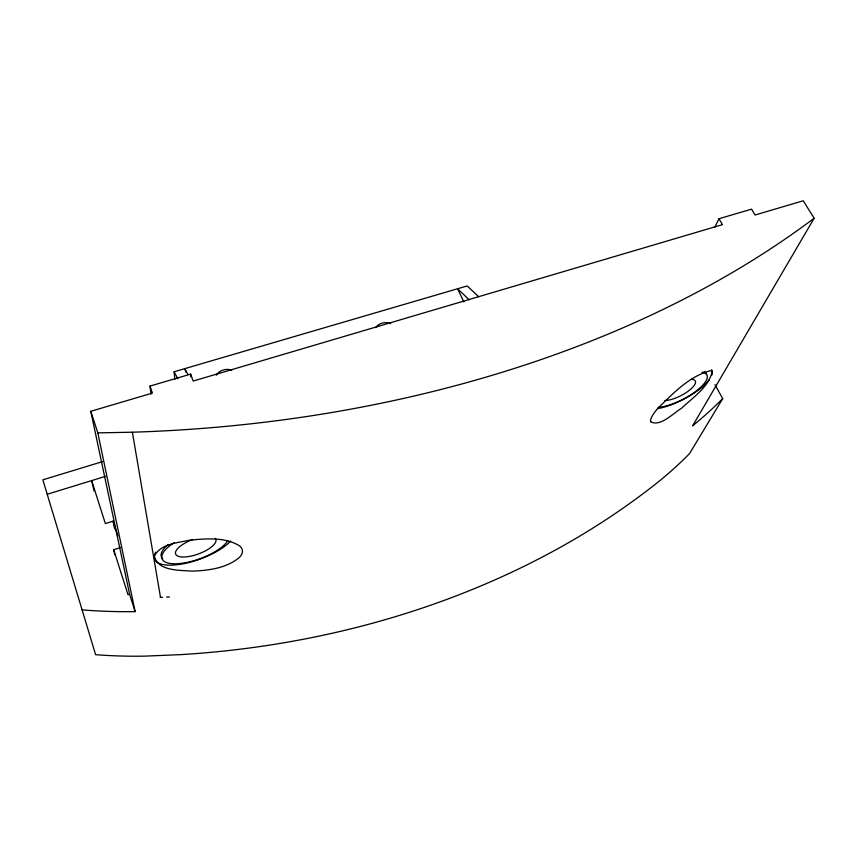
<?xml version="1.0" encoding="UTF-8"?>
<svg xmlns="http://www.w3.org/2000/svg" width="857" height="857" viewBox="0 0 857 857"><rect width="100%" height="100%" fill="white"/><g stroke="black" fill="none" stroke-linecap="round" stroke-linejoin="round"><path stroke-width="1.29" d="M650.656 421.74C660.265 427.268 673.495 412.988 681.594 408.232C692.842 397.498 709.135 386.871 712.285 371.049L711.492 370.449C689.949 375.505 672.959 393.513 657.544 408.671A38.265 8.913 -38.4 0 0 650.656 421.74M714.888 227.105L718.959 218.739L751.546 209.151L755.071 215.011L803.245 200.774L814.15 218.246L692.563 425.908L695.209 423.701A484.173 381.847 6.1 0 0 720.33 400.99L722.697 398.655L714.974 384.664M722.697 398.655L689.478 453.685A452.196 367.032 5.9 0 1 661.101 479.641A733.71 553.697 -0.7 0 1 180.581 654.641L144.437 656.141A428.586 356.673 -4.2 0 1 95.609 654.673L42.85 479.824L102.936 461.495M709.178 379.855L707.089 382.297A39.058 13.005 -27.1 0 1 657.694 408.639M718.959 218.739L722.44 224.652L193.179 381.044L190.64 374.123L149.975 386.089L152.428 393.084L90.788 411.296L129.6 594.265L128.036 594.79L113.692 549.744L120.323 547.612M117.838 536.075L113.038 521.152L105.357 523.584L91.667 480.595L94.066 490.932M47.21 494.264L105.55 476.331M174.871 379.576L174.1 371.767L467.183 285.949L478.752 296.747M160.238 597.383L162.573 597.265M166.665 597.061L169.429 596.933M814.15 218.246A975.909 628.277 1.1 0 1 132.374 432.207L97.827 432.881L90.788 411.296M97.827 432.881L135.138 611.641L130.714 611.662A460.573 373.47 -3.2 0 1 82.101 609.905M469.197 299.789L457.584 288.755L463.894 302.018M187.951 374.498L184.748 368.649L186.108 372.409M174.1 371.767L177.838 378.783M154.528 558.753L154.924 559.921A42.829 15.544 -20 0 0 188.808 562.567A42.829 15.544 -20 0 0 230.737 540.992M129.6 594.265L135.138 611.641M113.692 549.744L114.838 554.897M113.038 521.152L114.688 528.865M132.374 432.207L160.505 597.372M149.975 386.089L151.014 394.038M190.64 374.123L190.843 376.759M154.335 557.628L154.303 555.979A42.829 15.544 -20 0 1 155.77 552.101M711.642 369.881A39.058 13.005 -27.1 0 1 711.771 375.227M216.328 375.184A12.287 10.734 -2.2 0 1 231.829 370.16M215.3 538.4A21.425 7.745 -20 0 1 200.345 553.215A21.425 7.745 -20 0 1 175.781 554.383A21.425 7.745 -20 0 1 192.954 539.46M691.256 379.287A19.54 6.481 -27.1 0 1 689.617 390.096A19.54 6.481 -27.1 0 1 664.818 400.498M704.143 371.477A32.545 10.841 -27.1 0 1 706.414 374.563M375.741 327.62A11.859 10.198 9 0 1 390.685 323.635M701.883 372.184A32.566 10.809 -27.1 0 1 697.437 390.064A32.566 10.809 -27.1 0 1 658.122 407.354M227.844 540.681A35.705 12.919 -20 0 1 176.478 563.745A35.705 12.919 -20 0 1 174.346 542.556M162.798 558.839A35.683 12.951 -20 0 1 167.983 544.666M154.356 556.161C157.87 571.287 179.627 570.119 192.075 571.126C208.508 570.516 226.591 568.32 239.542 557.275A41.939 15.426 -7.1 0 0 239.296 545.673C224.298 536.793 205.626 538.625 188.969 540.253C177.11 542.942 160.43 543.938 154.356 556.161"/></g></svg>
